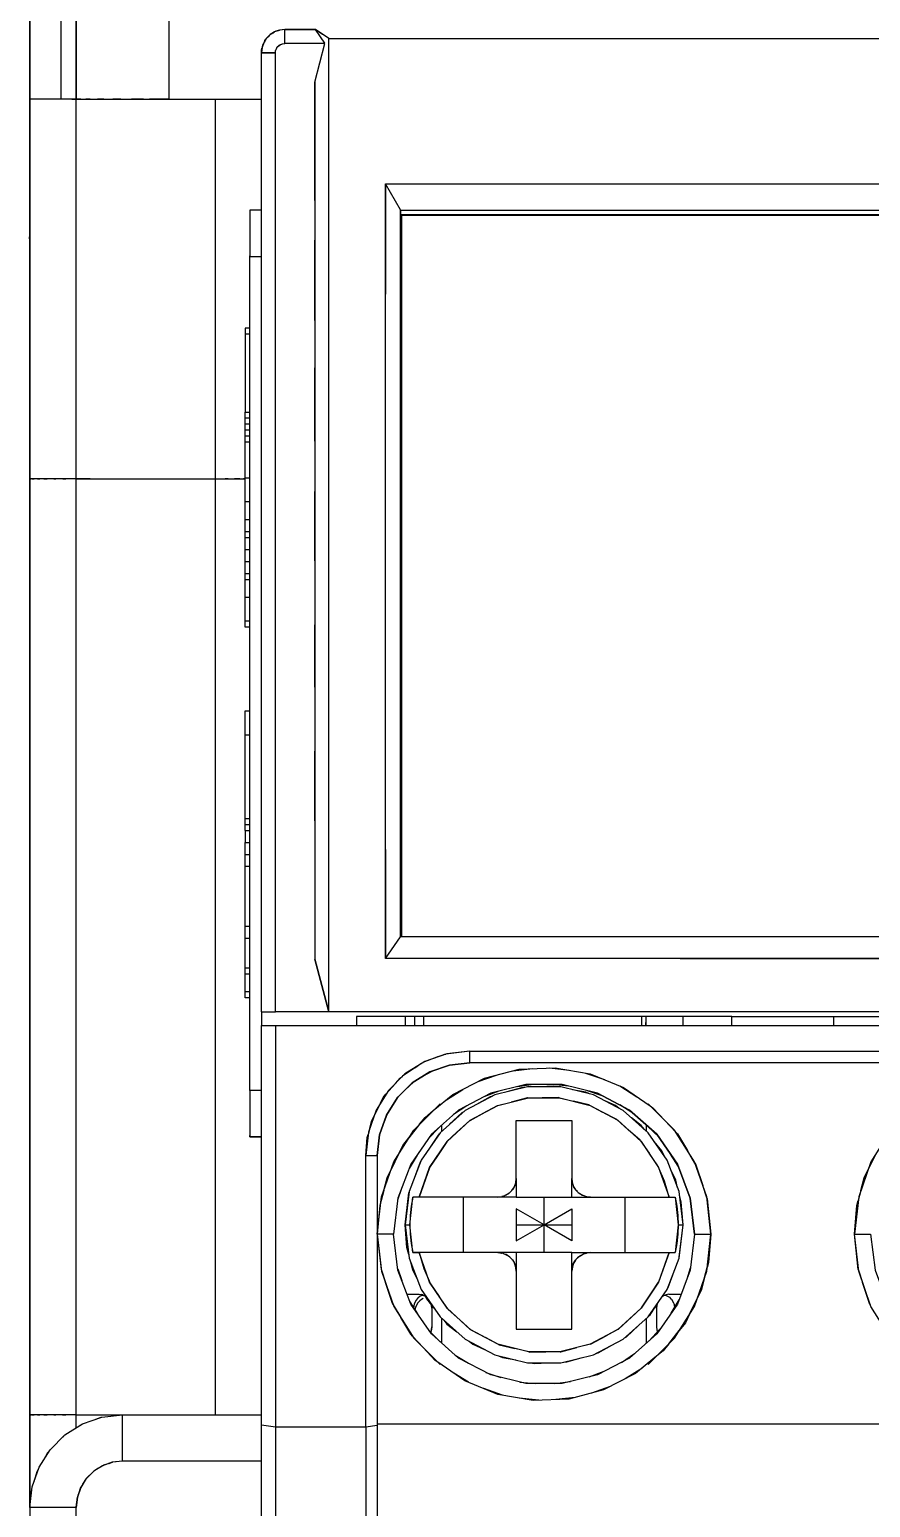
# Model space of a CAD drawing. Header units: millimetres. Extents: x 0 to 56.5, y 0 to 81.
# Drawn here: x 2.49 to 20.64, y 21.8 to 53.7 of the extents above; entities that cross this region are included whole.
import ezdxf

# ---------------------------------------------------------------- set-up
doc = ezdxf.new("R2010")
doc.units = ezdxf.units.MM

# ---------------------------------------------------------------- blocks, each defined once
blk = doc.blocks.new('CHINT_0cca9e6cfbf25816a24cd09b1f555f82_FACE_0')
at = {"color": 7, "linetype": 'CONTINUOUS', "true_color": 0x40d9ff}
for p, q in [((2.496, 52.2), (2.496, 55.073)), ((3.163, 54.811), (3.163, 52.2)), ((3.496, 54.782), (3.496, 52.2)), ((3.496, 52.2), (3.496, 54.718)), ((7.996, 53.7), (7.996, 53.7)), ((7.996, 53.654), (7.996, 53.654)), ((7.815, 53.283), (7.817, 53.288)), ((7.839, 53.323), (7.842, 53.327)), ((7.873, 53.357), (7.88, 53.362)), ((7.913, 53.381), (7.915, 53.382)), ((7.953, 53.395), (7.953, 53.395)), ((7.996, 53.543), (7.996, 53.543)), ((8.946, 50.925), (8.946, 53.508)), ((8.946, 53.508), (47.476, 53.508)), ((7.496, 53.2), (7.497, 53.206)), ((7.496, 32.5), (7.496, 53.2)), ((7.496, 53.2), (7.496, 53.2)), ((7.801, 53.243), (7.801, 53.245)), ((2.496, 52.2), (2.496, 52.2)), ((3.496, 52.2), (2.496, 52.2)), ((2.496, 52.2), (2.496, 44)), ((3.422, 52.2), (3.444, 52.2)), ((3.472, 52.2), (3.482, 52.2)), ((3.496, 52.2), (3.546, 52.2)), ((3.496, 52.2), (4.628, 52.2)), ((3.496, 44), (3.496, 52.2)), ((7.496, 49.8), (7.496, 52.2)), ((8.946, 48.305), (8.946, 50.925)), ((10.171, 50.367), (10.171, 47.989)), ((10.268, 50.2), (10.268, 50.2)), ((10.496, 49.768), (10.496, 49.8)), ((10.496, 49.779), (10.496, 49.8)), ((10.496, 49.8), (10.496, 49.8)), ((10.496, 48.094), (10.496, 49.514)), ((7.246, 48.8), (7.246, 48.813)), ((7.246, 48.8), (7.496, 48.8)), ((8.946, 45.659), (8.946, 48.305)), ((10.496, 47.114), (10.496, 47.926)), ((10.496, 46.379), (10.496, 46.783)), ((8.946, 43), (8.946, 45.659)), ((7.146, 45.445), (7.246, 45.445)), ((7.146, 45.316), (7.146, 45.445)), ((7.146, 45.316), (7.246, 45.316)), ((7.146, 45.187), (7.146, 45.316)), ((7.146, 45.058), (7.146, 45.316)), ((7.146, 45.187), (7.246, 45.187)), ((7.146, 45.058), (7.146, 45.187)), ((7.146, 44.929), (7.146, 45.058)), ((7.146, 45.058), (7.246, 45.058)), ((7.146, 44.8), (7.146, 44.929)), ((7.146, 44.929), (7.246, 44.929)), ((7.146, 44.8), (7.246, 44.8)), ((7.146, 44.026), (7.146, 44.8)), ((7.146, 44.026), (7.246, 44.026)), ((7.146, 43.51), (7.146, 44.026)), ((3.796, 44), (2.496, 44)), ((2.496, 23.8), (2.496, 44)), ((2.496, 44), (2.496, 23.8)), ((2.496, 39.668), (2.496, 44)), ((3.496, 44), (3.445, 44)), ((3.496, 23.8), (3.496, 44)), ((6.496, 44), (6.496, 23.8)), ((6.776, 44), (6.712, 44)), ((6.718, 44), (6.72, 44)), ((6.898, 44), (6.984, 44)), ((7.028, 44), (6.912, 44)), ((7.146, 43.51), (7.246, 43.51)), ((7.146, 43.123), (7.146, 43.51)), ((7.146, 43.123), (7.246, 43.123)), ((7.146, 42.865), (7.146, 43.123)), ((7.146, 42.735), (7.146, 42.865)), ((7.146, 42.606), (7.146, 42.865)), ((7.146, 42.865), (7.246, 42.865)), ((8.946, 40.342), (8.946, 43)), ((7.146, 42.735), (7.246, 42.735)), ((7.146, 42.477), (7.146, 42.735)), ((7.146, 42.219), (7.146, 42.477)), ((7.146, 42.477), (7.246, 42.477)), ((7.146, 41.961), (7.146, 42.219)), ((7.146, 42.219), (7.246, 42.219)), ((7.146, 41.961), (7.246, 41.961)), ((7.146, 41.832), (7.146, 41.961)), ((7.146, 41.832), (7.246, 41.832)), ((7.146, 41.445), (7.146, 41.832)), ((7.146, 41.445), (7.246, 41.445)), ((10.171, 40.778), (10.171, 40.778)), ((8.946, 37.698), (8.946, 40.342)), ((2.496, 29.662), (2.496, 39.668)), ((2.496, 39.668), (2.496, 39.668)), ((3.496, 39.668), (3.496, 39.668)), ((7.146, 38.994), (7.246, 38.994)), ((7.146, 38.477), (7.146, 38.994)), ((7.146, 38.994), (7.146, 38.994)), ((10.496, 38.942), (10.496, 38.984)), ((2.496, 38.5), (2.496, 38.5)), ((2.496, 38.5), (2.496, 38.5)), ((2.496, 38.5), (2.496, 38.5)), ((3.496, 38.5), (3.496, 38.5)), ((3.496, 38.5), (3.496, 38.5)), ((7.146, 38.477), (7.246, 38.477)), ((7.146, 36.671), (7.146, 38.477)), ((10.496, 37.149), (10.496, 38.48)), ((8.946, 35.079), (8.946, 37.698)), ((7.146, 36.671), (7.246, 36.671)), ((7.146, 36.542), (7.146, 36.671)), ((7.146, 36.542), (7.246, 36.542)), ((7.146, 36.413), (7.146, 36.542)), ((7.146, 36.413), (7.146, 36.155)), ((7.146, 36.413), (7.246, 36.413)), ((3.496, 36.235), (3.496, 36.235)), ((7.146, 35.897), (7.146, 36.155)), ((7.146, 36.155), (7.246, 36.155)), ((7.146, 35.897), (7.246, 35.897)), ((7.146, 35.639), (7.146, 35.897)), ((10.171, 36.001), (10.171, 33.65)), ((7.146, 35.639), (7.246, 35.639)), ((7.146, 34.348), (7.146, 35.639)), ((7.146, 34.348), (7.246, 34.348)), ((7.146, 34.09), (7.146, 34.348)), ((7.146, 34.219), (7.146, 34.348)), ((7.146, 33.445), (7.146, 34.09)), ((7.146, 34.09), (7.246, 34.09)), ((27.496, 34.114), (10.496, 34.114)), ((8.946, 32.5), (8.646, 33.638)), ((7.146, 33.445), (7.246, 33.445)), ((7.146, 33.316), (7.146, 33.445)), ((7.146, 33.316), (7.246, 33.316)), ((7.496, 32.5), (7.796, 32.5)), ((7.496, 32.5), (7.496, 32.2)), ((8.946, 32.5), (7.796, 32.5)), ((11.496, 32.5), (8.946, 32.5)), ((48.496, 32.5), (8.946, 32.5)), ((10.596, 32.4), (10.596, 32.2)), ((10.796, 32.4), (10.796, 32.2)), ((10.996, 32.4), (10.996, 32.2)), ((15.496, 32.5), (11.496, 32.5)), ((11.496, 32.5), (11.496, 32.5)), ((15.496, 32.5), (15.496, 32.5)), ((22.496, 32.5), (15.496, 32.5)), ((15.696, 32.4), (15.696, 32.2)), ((16.596, 32.2), (16.596, 32.4)), ((17.646, 32.4), (19.846, 32.4)), ((17.646, 32.2), (17.646, 32.4)), ((17.646, 32.4), (17.996, 32.4)), ((19.396, 32.4), (19.846, 32.4)), ((19.846, 32.4), (19.846, 32.2)), ((7.496, 32.2), (7.796, 32.2)), ((7.496, 23.574), (7.496, 32.2)), ((7.796, 32.2), (51.196, 32.2)), ((7.796, 32.2), (7.796, 23.534)), ((11.995, 31.65), (11.474, 31.586)), ((11.996, 31.65), (11.995, 31.65)), ((11.996, 31.65), (11.996, 31.65)), ((10.804, 31.291), (10.54, 31.106)), ((11.319, 31.532), (10.979, 31.401)), ((11.439, 31.311), (11.576, 31.353)), ((25.496, 31.4), (11.996, 31.4)), ((12.925, 31.224), (13.346, 31.272)), ((13.711, 31.287), (14.135, 31.239)), ((10.385, 30.95), (10.183, 30.717)), ((10.59, 30.805), (10.784, 30.985)), ((10.953, 31.092), (11.178, 31.219)), ((12.173, 30.992), (12.57, 31.131)), ((14.491, 31.177), (14.898, 31.034)), ((10.3, 30.435), (10.454, 30.668)), ((11.489, 30.601), (11.845, 30.824)), ((12.62, 30.782), (12.297, 30.662)), ((13.365, 30.926), (13.024, 30.882)), ((13.247, 30.64), (13.557, 30.643)), ((14.123, 30.893), (13.782, 30.926)), ((13.922, 30.643), (14.228, 30.57)), ((14.853, 30.684), (14.53, 30.793)), ((15.229, 30.899), (15.6, 30.666)), ((10.063, 30.525), (9.926, 30.252)), ((11.929, 30.469), (11.642, 30.279)), ((12.592, 30.474), (12.887, 30.55)), ((14.578, 30.482), (14.859, 30.335)), ((15.514, 30.312), (15.229, 30.487)), ((10.094, 29.98), (10.205, 30.284)), ((10.907, 30.07), (10.678, 29.78)), ((11.329, 30.002), (11.094, 29.755)), ((11.383, 30.049), (11.383, 29.918)), ((11.998, 30.153), (12.258, 30.295)), ((15.175, 30.166), (15.414, 29.954)), ((15.81, 29.918), (15.81, 30.049)), ((16.07, 29.796), (15.839, 30.023)), ((16.438, 29.901), (16.206, 30.149)), ((7.496, 29.8), (7.246, 29.8)), ((7.246, 29.8), (7.496, 29.8)), ((7.246, 29.8), (7.246, 29.8)), ((7.496, 23.8), (7.496, 29.8)), ((9.832, 29.985), (9.797, 29.852)), ((9.996, 29.402), (10.049, 29.853)), ((11.498, 29.698), (11.707, 29.89)), ((15.678, 29.715), (15.861, 29.447)), ((2.496, 24.786), (2.496, 29.662)), ((2.496, 29.662), (2.496, 29.662)), ((2.496, 29.662), (2.496, 29.662)), ((3.496, 29.581), (3.496, 29.581)), ((3.496, 29.423), (3.496, 29.423)), ((9.996, 29.4), (9.996, 23.567)), ((10.455, 29.425), (10.293, 29.092)), ((10.854, 29.406), (10.683, 29.117)), ((16.491, 29.164), (16.328, 29.422)), ((16.851, 29.229), (16.689, 29.502)), ((20.755, 29.425), (20.593, 29.092)), ((12.996, 28.9), (12.996, 28.5)), ((14.196, 28.5), (14.196, 28.9)), ((14.257, 28.69), (14.234, 28.732)), ((17.108, 28.482), (17.02, 28.748)), ((10.135, 28.639), (10.078, 28.424)), ((10.51, 28.662), (10.435, 28.429)), ((11.846, 28.5), (11.846, 27.3)), ((12.806, 28.561), (12.764, 28.538)), ((12.996, 28.5), (14.196, 28.5)), ((13.596, 27.9), (13.596, 28.5)), ((15.346, 27.3), (15.346, 28.5)), ((16.755, 28.451), (16.667, 28.702)), ((20.435, 28.639), (20.378, 28.424)), ((12.996, 27.9), (13.596, 27.9)), ((13.596, 27.9), (14.196, 27.9)), ((13.596, 27.3), (13.596, 27.9)), ((6.496, 27.6), (6.496, 27.6)), ((7.496, 27.6), (7.496, 27.6)), ((14.196, 27.3), (12.996, 27.3)), ((12.996, 27.3), (12.996, 26.9)), ((14.196, 26.9), (14.196, 27.3)), ((14.386, 27.239), (14.428, 27.262)), ((10.084, 26.918), (10.173, 26.652)), ((10.437, 26.949), (10.526, 26.698)), ((12.935, 27.11), (12.958, 27.068)), ((16.682, 26.738), (16.758, 26.971)), ((17.058, 26.761), (17.115, 26.976)), ((20.384, 26.918), (20.473, 26.652)), ((10.341, 26.171), (10.504, 25.898)), ((10.701, 26.236), (10.864, 25.978)), ((10.975, 26.387), (10.957, 26.393)), ((11.029, 26.361), (11.009, 26.373)), ((11.515, 26.085), (11.331, 26.353)), ((16.153, 26.355), (16.143, 26.348)), ((16.213, 26.385), (16.173, 26.369)), ((16.291, 26.4), (16.231, 26.392)), ((16.292, 26.4), (16.291, 26.4)), ((16.339, 25.994), (16.509, 26.283)), ((16.737, 25.975), (16.899, 26.308)), ((6.496, 26.1), (6.496, 26.1)), ((7.496, 26.1), (7.496, 26.1)), ((11.383, 25.882), (11.383, 25.351)), ((15.81, 25.351), (15.81, 25.882)), ((11.122, 25.604), (11.354, 25.377)), ((11.383, 25.7), (11.383, 25.7)), ((15.195, 25.647), (14.934, 25.505)), ((15.81, 25.7), (15.81, 25.7)), ((15.864, 25.398), (16.098, 25.645)), ((16.286, 25.33), (16.514, 25.62)), ((10.754, 25.499), (10.986, 25.251)), ((11.383, 25.4), (11.383, 25.4)), ((12.614, 25.318), (12.333, 25.465)), ((13.27, 25.157), (12.965, 25.23)), ((14.6, 25.326), (14.305, 25.25)), ((15.81, 25.4), (15.81, 25.4)), ((11.679, 25.088), (11.964, 24.913)), ((13.946, 25.16), (13.635, 25.157)), ((15.264, 24.931), (15.55, 25.121)), ((2.496, 22.66), (2.496, 24.786)), ((2.496, 24.786), (2.496, 24.786)), ((2.496, 24.786), (2.496, 24.786)), ((6.496, 24.6), (6.496, 24.6)), ((7.496, 24.6), (7.496, 24.6)), ((11.964, 24.501), (11.593, 24.734)), ((12.34, 24.716), (12.662, 24.607)), ((14.572, 24.618), (14.895, 24.738)), ((15.704, 24.799), (15.348, 24.576)), ((3.496, 24.285), (3.496, 24.285)), ((12.701, 24.223), (12.294, 24.366)), ((13.069, 24.507), (13.411, 24.474)), ((13.827, 24.474), (14.169, 24.518)), ((15.02, 24.408), (14.622, 24.269)), ((3.496, 24.006), (3.496, 24.006)), ((13.482, 24.113), (13.058, 24.161)), ((14.267, 24.176), (13.846, 24.128)), ((2.496, 21.801), (2.496, 23.8)), ((2.496, 23.8), (2.496, 1.5)), ((3.496, 23.91), (3.496, 23.91)), ((3.496, 23.8), (4.496, 23.8)), ((3.496, 23.519), (3.496, 23.8)), ((4.496, 23.8), (4.495, 23.8)), ((4.496, 23.8), (7.496, 23.8)), ((7.796, 23.534), (7.496, 23.574)), ((9.746, 23.534), (7.796, 23.534)), ((9.996, 23.567), (9.746, 23.534)), ((9.746, 23.534), (9.746, 19.322)), ((27.496, 23.6), (9.996, 23.6)), ((3.962, 22.638), (4.074, 22.705)), ((4.207, 22.752), (4.28, 22.776)), ((3.639, 22.304), (3.719, 22.428)), ((3.787, 22.496), (3.881, 22.587)), ((3.497, 21.803), (3.522, 22.024)), ((3.542, 22.082), (3.598, 22.238))]:
    blk.add_line(p, q, dxfattribs=at)
for points in [[(5.496, 58.107), (5.496, 52.2), (7.496, 52.2)], [(2.496, 52.2), (2.496, 55.073), (2.496, 54.882), (2.496, 54.121), (2.496, 53.904), (2.496, 53.134), (2.496, 52.371), (2.496, 52.2)], [(3.546, 52.2), (3.496, 52.2), (3.496, 54.782)], [(3.496, 54.718), (3.496, 52.2), (3.496, 52.2)], [(3.496, 54.718), (3.496, 54.279), (3.496, 54.121), (3.496, 53.287), (3.496, 53.134), (3.496, 52.311), (3.496, 52.2)], [(7.996, 53.4), (7.996, 53.7), (7.885, 53.687), (7.779, 53.65), (7.684, 53.591), (7.605, 53.512), (7.546, 53.417), (7.509, 53.311), (7.496, 53.2), (7.796, 53.2)], [(7.739, 53.625), (7.702, 53.604), (7.693, 53.596)], [(7.749, 53.631), (7.772, 53.647), (7.775, 53.648)], [(7.856, 53.677), (7.804, 53.662), (7.793, 53.655)], [(7.851, 53.676), (7.881, 53.687), (7.884, 53.687)], [(7.996, 53.7), (7.899, 53.69), (7.892, 53.688)], [(7.996, 53.4), (7.996, 53.4), (7.996, 53.7), (7.996, 53.7), (8.662, 53.7)], [(7.996, 53.7), (8.659, 53.7), (8.659, 53.7)], [(8.664, 53.7), (8.664, 53.7), (8.659, 53.7), (7.996, 53.7)], [(8.86, 53.406), (8.659, 53.7), (8.665, 53.7), (8.816, 53.597)], [(8.946, 53.508), (8.664, 53.7), (8.665, 53.7)], [(7.496, 53.2), (7.499, 53.25), (7.506, 53.299), (7.508, 53.308)], [(7.526, 53.361), (7.51, 53.316), (7.509, 53.312)], [(7.516, 53.334), (7.53, 53.382), (7.541, 53.402)], [(7.566, 53.449), (7.55, 53.425), (7.549, 53.422)], [(7.558, 53.437), (7.57, 53.461), (7.592, 53.491)], [(7.643, 53.55), (7.615, 53.523), (7.612, 53.518)], [(7.619, 53.527), (7.624, 53.534), (7.672, 53.581), (7.678, 53.585)], [(7.796, 53.2), (7.797, 53.22), (7.8, 53.24), (7.81, 53.273), (7.826, 53.305), (7.848, 53.334), (7.867, 53.352), (7.907, 53.379), (7.95, 53.395), (7.996, 53.4)], [(7.814, 53.281), (7.816, 53.287), (7.84, 53.325), (7.872, 53.356), (7.909, 53.38), (7.933, 53.388)], [(7.952, 53.395), (7.952, 53.395), (7.993, 53.4)], [(8.863, 53.402), (8.864, 53.4), (7.996, 53.4)], [(8.646, 50.007), (8.646, 50.137), (8.646, 52.562), (8.646, 52.562), (8.646, 52.562), (8.864, 53.4)], [(8.946, 32.5), (8.946, 32.5), (8.946, 35.079), (8.946, 37.698), (8.946, 40.342), (8.946, 43), (8.946, 45.659), (8.946, 48.305), (8.946, 50.925), (8.946, 53.508), (8.946, 53.508)], [(7.796, 32.5), (7.796, 53.2), (7.496, 53.2)], [(7.801, 53.243), (7.801, 53.245), (7.803, 53.25)], [(8.646, 52.562), (8.646, 49.894), (8.646, 47.19), (8.646, 44.466), (8.646, 41.734), (8.646, 39.01), (8.646, 36.306), (8.646, 33.638)], [(2.521, 52.2), (2.509, 52.2), (2.496, 52.2)], [(3.496, 44), (3.274, 44), (3.062, 44), (2.873, 44), (2.714, 44), (2.595, 44), (2.521, 44), (2.496, 44), (2.496, 52.2)], [(3.496, 52.2), (3.274, 52.2), (3.062, 52.2), (2.873, 52.2), (2.714, 52.2), (2.595, 52.2), (2.521, 52.2), (2.496, 52.2)], [(2.581, 52.2), (2.564, 52.2), (2.53, 52.2)], [(2.672, 52.2), (2.658, 52.2), (2.641, 52.2)], [(2.801, 52.2), (2.788, 52.2), (2.78, 52.2)], [(2.997, 52.2), (2.946, 52.2), (2.927, 52.2)], [(3.408, 52.2), (3.4, 52.2), (3.304, 52.2), (3.123, 52.2), (3.089, 52.2)], [(3.401, 52.2), (3.437, 52.2), (3.496, 52.2)], [(3.437, 52.2), (3.481, 52.2), (3.496, 52.2)], [(3.546, 52.2), (3.694, 52.2), (3.933, 52.2), (4.249, 52.2), (4.628, 52.2)], [(3.595, 52.2), (3.55, 52.2), (3.549, 52.2)], [(3.797, 52.2), (3.712, 52.2), (3.706, 52.2)], [(4.095, 52.2), (3.974, 52.2), (3.957, 52.2)], [(4.457, 52.2), (4.321, 52.2), (4.288, 52.2)], [(4.628, 52.2), (5.051, 52.2), (5.496, 52.2)], [(4.945, 52.2), (4.734, 52.2), (4.687, 52.2)], [(5.496, 52.2), (5.109, 52.2), (5.077, 52.2)], [(6.496, 52.2), (6.496, 44), (6.719, 44), (6.93, 44), (7.12, 44), (7.146, 44)], [(10.496, 49.8), (10.496, 49.807), (10.171, 50.367), (47.821, 50.367)], [(10.171, 33.65), (10.496, 34.114), (10.496, 36.694), (10.496, 39.305), (10.496, 41.935), (10.496, 44.571), (10.496, 47.199), (10.496, 49.807), (10.171, 50.367)], [(10.171, 33.65), (10.171, 33.65), (10.171, 36.001), (10.171, 38.38), (10.171, 40.778), (10.171, 43.185), (10.171, 45.592), (10.171, 47.989), (10.171, 50.367), (10.171, 50.367)], [(7.496, 49.8), (7.246, 49.8), (7.246, 49.778), (7.246, 49.776)], [(7.246, 49.8), (7.246, 49.775), (7.246, 49.701), (7.246, 49.582), (7.246, 49.423), (7.246, 49.234), (7.246, 49.023), (7.246, 48.8)], [(10.496, 49.8), (10.496, 49.807), (10.496, 47.36), (10.496, 47.276)], [(10.496, 49.8), (27.496, 49.8), (47.496, 49.8)], [(2.496, 49.476), (2.488, 49.261), (2.49, 49.224)], [(7.246, 49.751), (7.246, 49.71), (7.246, 49.705)], [(7.246, 49.637), (7.246, 49.592), (7.246, 49.586)], [(7.246, 49.495), (7.246, 49.432), (7.246, 49.428)], [(27.471, 49.687), (27.471, 49.703), (10.521, 49.703), (10.521, 49.687)], [(27.471, 49.687), (27.471, 49.687), (10.521, 49.687), (10.521, 49.687)], [(10.521, 49.687), (10.521, 47.018), (10.521, 44.329), (10.521, 41.634), (10.521, 38.947), (10.521, 36.28), (10.521, 34.114), (10.521, 36.06), (10.521, 36.176)], [(10.521, 49.687), (10.521, 47.934), (10.521, 47.314)], [(2.496, 49.127), (2.49, 49.224), (2.496, 49.184)], [(7.246, 49.294), (7.246, 49.239), (7.246, 49.237)], [(8.646, 47.423), (8.646, 47.683), (8.646, 49.157)], [(7.246, 49.071), (7.246, 49.024), (7.246, 49.023)], [(7.496, 30.8), (7.246, 30.8), (7.246, 48.8)], [(7.246, 47.252), (7.146, 47.252), (7.146, 47.123)], [(7.246, 47.123), (7.146, 47.123), (7.146, 45.445)], [(10.521, 46.735), (10.521, 46.171), (10.521, 45.275)], [(8.646, 44.812), (8.646, 45.21), (8.646, 46.395)], [(10.496, 44.727), (10.496, 44.894), (10.496, 46.428)], [(2.521, 44), (2.508, 44), (2.496, 44)], [(2.496, 44), (2.517, 44), (2.521, 44)], [(2.584, 44), (2.56, 44), (2.522, 44)], [(2.542, 44), (2.581, 44), (2.589, 44)], [(2.674, 44), (2.653, 44), (2.629, 44)], [(2.657, 44), (2.698, 44), (2.708, 44)], [(2.795, 44), (2.783, 44), (2.774, 44)], [(2.797, 44), (2.859, 44), (2.867, 44)], [(2.973, 44), (2.941, 44), (2.929, 44)], [(3.013, 44), (3.055, 44), (3.057, 44)], [(3.27, 44), (3.118, 44), (3.095, 44)], [(3.204, 44), (3.271, 44), (3.273, 44)], [(3.496, 44), (3.399, 44), (3.3, 44), (3.274, 44)], [(3.496, 44), (6.496, 44), (7.146, 44)], [(7.056, 44), (7.146, 44), (7.109, 44)], [(8.646, 42.236), (8.646, 42.735), (8.646, 43.729)], [(10.496, 42.184), (10.496, 42.422), (10.496, 43.712)], [(10.521, 43.874), (10.521, 43.431), (10.521, 42.403)], [(7.246, 40.929), (7.146, 40.929), (7.146, 41.445)], [(10.521, 41.319), (10.521, 40.963), (10.521, 39.751)], [(7.246, 40.8), (7.146, 40.8), (7.146, 40.929)], [(8.646, 39.504), (8.646, 39.987), (8.646, 40.851)], [(10.496, 39.501), (10.496, 39.685), (10.496, 40.672)], [(2.496, 38.538), (2.496, 38.649), (2.496, 38.828), (2.496, 39.066), (2.496, 39.35), (2.496, 39.668)], [(2.496, 39.668), (2.496, 39.408), (2.496, 39.375)], [(2.496, 39.291), (2.496, 39.168), (2.496, 39.124)], [(2.496, 38.967), (2.496, 38.888), (2.496, 38.862)], [(2.496, 38.737), (2.496, 38.676), (2.496, 38.666)], [(10.521, 38.738), (10.521, 38.504), (10.521, 37.024)], [(2.496, 38.579), (2.496, 38.544), (2.496, 38.542)], [(2.496, 38.5), (2.496, 38.538), (2.496, 38.5)], [(2.496, 33), (2.496, 33), (2.496, 38.5)], [(8.646, 36.621), (8.646, 37.252), (8.646, 38.121)], [(10.496, 34.114), (10.496, 35.534), (10.496, 36.964), (10.496, 37.942)], [(10.496, 36.367), (10.496, 36.299), (10.496, 36.269)], [(10.496, 36.167), (10.496, 36.049), (10.496, 34.114)], [(8.646, 36.012), (8.646, 35.437), (8.646, 33.638), (8.646, 33.638), (8.646, 33.638), (8.946, 32.5)], [(8.946, 32.5), (8.946, 32.5), (8.946, 35.079)], [(27.496, 33.65), (10.171, 33.65), (10.496, 34.114)], [(16.534, 33.65), (27.496, 33.65), (29.406, 33.65)], [(7.246, 32.929), (7.146, 32.929), (7.146, 33.316)], [(7.246, 32.8), (7.146, 32.8), (7.146, 32.929)], [(17.646, 32.4), (9.546, 32.4), (9.546, 32.2)], [(15.796, 32.388), (15.796, 32.4), (15.796, 32.278), (15.796, 32.2), (15.796, 32.262), (15.796, 32.27)], [(19.846, 32.4), (27.946, 32.4), (27.946, 32.2)], [(9.746, 29.4), (9.996, 29.4), (10.046, 29.845), (10.194, 30.268), (10.433, 30.647), (10.749, 30.964), (11.128, 31.202), (11.551, 31.35), (11.996, 31.4), (11.996, 31.65), (11.496, 31.594), (11.02, 31.427), (10.593, 31.159), (10.237, 30.803), (9.969, 30.376), (9.803, 29.901), (9.746, 29.4)], [(11.319, 31.532), (11.454, 31.584), (11.474, 31.586)], [(11.996, 31.65), (25.496, 31.65), (25.496, 31.65)], [(11.996, 31.4), (11.551, 31.35), (11.128, 31.202), (10.749, 30.964), (10.433, 30.647), (10.194, 30.268), (10.046, 29.845), (9.996, 29.4)], [(10.804, 31.291), (10.937, 31.385), (10.979, 31.401)], [(11.204, 30.366), (11.623, 30.711), (12.312, 31.063), (13.06, 31.26), (13.833, 31.292), (14.594, 31.159), (15.31, 30.866), (15.888, 30.467)], [(10.385, 30.95), (10.486, 31.067), (10.54, 31.106)], [(7.246, 30.8), (7.246, 30.577), (7.246, 30.366), (7.246, 30.177), (7.246, 30.018), (7.246, 29.899), (7.246, 29.825)], [(7.246, 30.8), (7.246, 30.589), (7.246, 30.583)], [(12.444, 30.739), (11.75, 30.375), (11.164, 29.855), (10.719, 29.21), (10.441, 28.478), (10.346, 27.7), (9.996, 27.7), (10.087, 28.501), (10.353, 29.262), (10.782, 29.945), (11.352, 30.515)], [(10.063, 30.525), (10.125, 30.649), (10.183, 30.717)], [(16.846, 27.7), (16.752, 28.478), (16.474, 29.21), (16.029, 29.855), (15.442, 30.375), (14.749, 30.739), (13.988, 30.926), (13.204, 30.926), (12.444, 30.739), (11.75, 30.375), (11.164, 29.855), (10.719, 29.21), (10.441, 28.478), (10.346, 27.7)], [(16.491, 27.9), (16.596, 27.9), (16.509, 28.618), (16.253, 29.294), (15.842, 29.889), (15.3, 30.369), (14.66, 30.705), (13.958, 30.878), (13.235, 30.878), (12.532, 30.705), (11.892, 30.369), (11.351, 29.889), (10.94, 29.294), (10.683, 28.618), (10.596, 27.9), (10.701, 27.9)], [(10.898, 28.5), (11.125, 29.138), (11.501, 29.702), (12.003, 30.158), (12.6, 30.478), (13.257, 30.643), (13.935, 30.643), (14.592, 30.478), (15.19, 30.158), (15.691, 29.702), (16.067, 29.138), (16.294, 28.5)], [(12.485, 30.68), (12.431, 30.665), (12.135, 30.496)], [(13.172, 30.863), (13.106, 30.86), (12.795, 30.77)], [(13.247, 30.64), (13.236, 30.64), (12.887, 30.55)], [(13.883, 30.878), (13.807, 30.893), (13.499, 30.878)], [(13.922, 30.643), (13.91, 30.646), (13.557, 30.643)], [(14.578, 30.725), (14.497, 30.762), (14.208, 30.816)], [(14.749, 30.739), (15.442, 30.375), (16.029, 29.855), (16.474, 29.21), (16.752, 28.478), (16.846, 27.7), (17.196, 27.7), (17.106, 28.501), (16.84, 29.262), (16.411, 29.945), (15.841, 30.515)], [(7.246, 30.509), (7.246, 30.386), (7.246, 30.377)], [(10.907, 30.07), (11.026, 30.22), (11.204, 30.366)], [(11.86, 30.34), (11.821, 30.318), (11.556, 30.071)], [(12.592, 30.474), (12.584, 30.472), (12.258, 30.295)], [(14.578, 30.482), (14.565, 30.488), (14.228, 30.57)], [(15.175, 30.166), (15.163, 30.177), (14.859, 30.335)], [(15.216, 30.413), (15.137, 30.474), (14.881, 30.589)], [(15.888, 30.467), (15.947, 30.427), (16.206, 30.149)], [(21.652, 30.515), (21.082, 29.945), (20.653, 29.262), (20.387, 28.501), (20.296, 27.7)], [(7.246, 30.264), (7.246, 30.189), (7.246, 30.183)], [(7.246, 30.09), (7.246, 30.025), (7.246, 30.022)], [(9.832, 29.985), (9.877, 30.155), (9.926, 30.252)], [(11.998, 30.153), (11.991, 30.15), (11.707, 29.89)], [(12.996, 28.9), (12.996, 30.15), (14.196, 30.15), (14.196, 28.9)], [(15.763, 29.959), (15.693, 30.045), (15.481, 30.209)], [(7.246, 29.937), (7.246, 29.902), (7.246, 29.901)], [(7.246, 29.842), (7.246, 29.825), (7.246, 29.825)], [(7.246, 29.8), (7.246, 29.825), (7.246, 29.8)], [(9.746, 29.4), (9.779, 29.782), (9.797, 29.852)], [(10.455, 29.425), (10.547, 29.613), (10.678, 29.78)], [(11.332, 29.862), (11.307, 29.839), (11.091, 29.513)], [(11.498, 29.698), (11.495, 29.695), (11.279, 29.369)], [(15.678, 29.715), (15.667, 29.73), (15.414, 29.954)], [(16.187, 29.39), (16.135, 29.499), (15.974, 29.698)], [(16.438, 29.901), (16.475, 29.862), (16.689, 29.502)], [(9.746, 23.534), (9.746, 29.4), (9.746, 29.4)], [(11.279, 29.369), (11.124, 29.135), (11.123, 29.133), (10.898, 28.5)], [(16.078, 29.108), (16.059, 29.15), (16.049, 29.174), (15.861, 29.447)], [(10.135, 28.639), (10.208, 28.917), (10.293, 29.092)], [(10.932, 29.273), (10.919, 29.254), (10.769, 28.843)], [(16.294, 28.5), (16.194, 28.844), (16.078, 29.108)], [(16.478, 28.699), (16.437, 28.865), (16.332, 29.085)], [(16.851, 29.229), (16.87, 29.197), (17.02, 28.748)], [(20.435, 28.639), (20.508, 28.917), (20.593, 29.092)], [(12.978, 28.786), (12.966, 28.745), (12.92, 28.663), (12.91, 28.652)], [(12.936, 28.691), (12.953, 28.717), (12.958, 28.731)], [(12.958, 28.731), (12.985, 28.806), (12.996, 28.9)], [(12.996, 28.9), (12.988, 28.82), (12.986, 28.813)], [(14.196, 28.9), (14.204, 28.821), (14.226, 28.746), (14.234, 28.732)], [(14.215, 28.785), (14.207, 28.805), (14.207, 28.812)], [(14.281, 28.654), (14.24, 28.716), (14.228, 28.748)], [(10.078, 28.424), (10.049, 28.315), (9.996, 27.7), (10.078, 26.938), (10.084, 26.918)], [(10.674, 27.263), (10.636, 27.412), (10.596, 27.9), (10.678, 28.594), (10.682, 28.606)], [(10.764, 27.3), (10.701, 27.9), (10.764, 28.5)], [(10.898, 28.5), (10.764, 28.5), (10.729, 28.302), (10.708, 28.101), (10.701, 27.9)], [(12.996, 28.5), (12.596, 28.5), (10.898, 28.5), (10.764, 28.5), (10.764, 28.5)], [(12.596, 28.5), (12.675, 28.508), (12.75, 28.53), (12.764, 28.538)], [(12.711, 28.518), (12.692, 28.511), (12.684, 28.51)], [(12.842, 28.585), (12.78, 28.544), (12.748, 28.532)], [(12.806, 28.561), (12.833, 28.576), (12.901, 28.639), (12.936, 28.691)], [(12.878, 28.618), (12.857, 28.595), (12.844, 28.586)], [(14.196, 28.5), (14.596, 28.5), (16.294, 28.5), (16.428, 28.5), (16.428, 28.5)], [(14.257, 28.69), (14.272, 28.664), (14.335, 28.595), (14.388, 28.56)], [(14.314, 28.618), (14.291, 28.639), (14.283, 28.652)], [(14.483, 28.518), (14.441, 28.53), (14.36, 28.576), (14.348, 28.587)], [(14.388, 28.56), (14.413, 28.543), (14.428, 28.538)], [(14.428, 28.538), (14.502, 28.511), (14.596, 28.5)], [(14.596, 28.5), (14.517, 28.508), (14.509, 28.51)], [(16.428, 28.5), (16.491, 27.9), (16.428, 27.3)], [(16.428, 28.5), (16.463, 28.302), (16.484, 28.101), (16.491, 27.9)], [(16.511, 27.194), (16.515, 27.206), (16.596, 27.9), (16.556, 28.388), (16.519, 28.537)], [(17.108, 28.482), (17.115, 28.462), (17.196, 27.7), (17.143, 27.085), (17.115, 26.976)], [(20.384, 26.918), (20.378, 26.938), (20.296, 27.7), (20.349, 28.315), (20.378, 28.424)], [(13.596, 27.9), (12.996, 28.243), (12.996, 27.557), (13.596, 27.9)], [(13.596, 27.9), (14.196, 28.243), (14.196, 27.557), (13.596, 27.9)], [(10.596, 27.9), (10.683, 27.182), (10.94, 26.506), (11.351, 25.911), (11.892, 25.431), (12.532, 25.095), (13.235, 24.922), (13.958, 24.922), (14.66, 25.095), (15.3, 25.431), (15.842, 25.911), (16.253, 26.506), (16.509, 27.182), (16.596, 27.9)], [(10.701, 27.9), (10.708, 27.699), (10.729, 27.498), (10.764, 27.3), (10.898, 27.3)], [(16.491, 27.9), (16.484, 27.699), (16.463, 27.498), (16.428, 27.3)], [(9.996, 27.7), (10.087, 26.899), (10.353, 26.138), (10.782, 25.455), (11.352, 24.885)], [(16.846, 27.7), (16.752, 26.922), (16.474, 26.19), (16.029, 25.545), (15.442, 25.025), (14.749, 24.661), (13.988, 24.474), (13.204, 24.474), (12.444, 24.661), (11.75, 25.025), (11.164, 25.545), (10.719, 26.19), (10.441, 26.922), (10.346, 27.7)], [(15.442, 25.025), (14.749, 24.661), (13.988, 24.474), (13.204, 24.474), (12.444, 24.661), (11.75, 25.025), (11.164, 25.545), (10.719, 26.19), (10.441, 26.922), (10.346, 27.7)], [(15.841, 24.885), (16.411, 25.455), (16.84, 26.138), (17.106, 26.899), (17.196, 27.7)], [(16.846, 27.7), (16.752, 26.922), (16.474, 26.19), (16.029, 25.545)], [(21.652, 24.885), (21.082, 25.455), (20.653, 26.138), (20.387, 26.899), (20.296, 27.7), (20.646, 27.7), (20.741, 26.922), (21.019, 26.19), (21.464, 25.545), (22.05, 25.025), (22.744, 24.661), (23.504, 24.474), (24.288, 24.474), (25.049, 24.661), (25.742, 25.025), (26.329, 25.545), (26.774, 26.19), (27.052, 26.922), (27.146, 27.7), (27.496, 27.7), (27.406, 26.899), (27.14, 26.138), (26.711, 25.455), (26.141, 24.885)], [(12.996, 27.3), (12.596, 27.3), (10.898, 27.3), (10.764, 27.3), (10.764, 27.3)], [(10.898, 27.3), (10.999, 26.956), (11.115, 26.692), (11.133, 26.65)], [(16.294, 27.3), (16.067, 26.662), (15.691, 26.098), (15.19, 25.642), (14.592, 25.322), (13.935, 25.157), (13.257, 25.157), (12.6, 25.322), (12.003, 25.642), (11.501, 26.098), (11.125, 26.662), (10.898, 27.3)], [(12.596, 27.3), (12.676, 27.292), (12.684, 27.29)], [(12.765, 27.262), (12.69, 27.289), (12.596, 27.3)], [(12.71, 27.282), (12.751, 27.27), (12.833, 27.224), (12.844, 27.213)], [(12.805, 27.24), (12.779, 27.257), (12.765, 27.262)], [(12.935, 27.11), (12.921, 27.136), (12.857, 27.205), (12.805, 27.24)], [(12.878, 27.182), (12.901, 27.161), (12.91, 27.148)], [(12.911, 27.146), (12.953, 27.084), (12.964, 27.052)], [(14.196, 27.3), (14.596, 27.3), (16.294, 27.3), (16.428, 27.3), (16.428, 27.3)], [(14.214, 27.014), (14.227, 27.055), (14.272, 27.137), (14.283, 27.148)], [(14.386, 27.239), (14.36, 27.224), (14.291, 27.161), (14.257, 27.109)], [(14.314, 27.182), (14.335, 27.205), (14.348, 27.214)], [(14.35, 27.215), (14.413, 27.256), (14.444, 27.268)], [(14.596, 27.3), (14.518, 27.292), (14.442, 27.27), (14.428, 27.262)], [(14.481, 27.282), (14.501, 27.289), (14.508, 27.29)], [(15.913, 26.431), (16.068, 26.665), (16.07, 26.667), (16.294, 27.3)], [(10.714, 27.101), (10.756, 26.935), (10.861, 26.715)], [(12.996, 26.9), (12.989, 26.979), (12.966, 27.054), (12.958, 27.068)], [(12.978, 27.015), (12.985, 26.995), (12.986, 26.988)], [(12.996, 26.9), (12.996, 25.65), (14.196, 25.65), (14.196, 26.9)], [(14.234, 27.069), (14.207, 26.994), (14.196, 26.9)], [(14.196, 26.9), (14.204, 26.98), (14.206, 26.987)], [(14.257, 27.109), (14.239, 27.083), (14.234, 27.069)], [(16.261, 26.527), (16.273, 26.546), (16.424, 26.957)], [(10.341, 26.171), (10.322, 26.203), (10.173, 26.652)], [(11.133, 26.65), (11.144, 26.626), (11.331, 26.353)], [(17.058, 26.761), (16.984, 26.483), (16.899, 26.308)], [(20.641, 26.171), (20.622, 26.203), (20.473, 26.652)], [(10.639, 26.4), (10.901, 26.4), (10.953, 26.394), (10.957, 26.393)], [(10.983, 26.384), (10.923, 26.357), (10.873, 26.32), (10.863, 26.309), (10.827, 26.265), (10.79, 26.185), (10.779, 26.112)], [(10.984, 26.312), (10.948, 26.289), (10.916, 26.262), (10.874, 26.217), (10.842, 26.168), (10.819, 26.115), (10.808, 26.068)], [(10.901, 26.4), (10.901, 26.4), (10.961, 26.392), (11.017, 26.37), (11.029, 26.362)], [(10.975, 26.387), (11.003, 26.377), (11.009, 26.373)], [(11.006, 26.41), (11.058, 26.301), (11.218, 26.102)], [(11.17, 26.1), (11.17, 26.1), (11.163, 26.167), (11.161, 26.174)], [(11.161, 26.173), (11.162, 26.169), (11.17, 26.1)], [(15.485, 25.91), (15.694, 26.102), (15.698, 26.105), (15.913, 26.431)], [(15.86, 25.938), (15.885, 25.961), (16.102, 26.287)], [(16.036, 26.189), (16.03, 26.167), (16.023, 26.1), (16.023, 26.1)], [(16.023, 26.1), (16.028, 26.158), (16.036, 26.188)], [(16.292, 26.4), (16.232, 26.392), (16.175, 26.37), (16.144, 26.349)], [(16.153, 26.355), (16.17, 26.368), (16.173, 26.369)], [(16.209, 26.383), (16.22, 26.381), (16.257, 26.363), (16.263, 26.361), (16.3, 26.336), (16.326, 26.313), (16.345, 26.293), (16.392, 26.215), (16.397, 26.202), (16.404, 26.178)], [(16.213, 26.385), (16.23, 26.392), (16.231, 26.392)], [(16.292, 26.4), (16.292, 26.4), (16.554, 26.4)], [(16.404, 26.178), (16.408, 26.163), (16.412, 26.137), (16.414, 26.121)], [(16.404, 26.178), (16.407, 26.167), (16.412, 26.117)], [(10.754, 25.499), (10.718, 25.538), (10.504, 25.898)], [(11.17, 26.1), (11.17, 25.7), (11.165, 25.642), (11.149, 25.586), (11.147, 25.581)], [(11.43, 25.841), (11.499, 25.755), (11.711, 25.591)], [(11.515, 26.085), (11.525, 26.07), (11.778, 25.846)], [(11.778, 25.846), (12.017, 25.634), (12.03, 25.623), (12.333, 25.465)], [(15.195, 25.647), (15.201, 25.65), (15.485, 25.91)], [(16.023, 26.1), (16.023, 25.7), (16.03, 25.631), (16.044, 25.588)], [(16.737, 25.975), (16.646, 25.787), (16.514, 25.62)], [(11.146, 25.581), (11.163, 25.633), (11.17, 25.7), (11.17, 25.7)], [(15.333, 25.46), (15.372, 25.482), (15.637, 25.729)], [(16.023, 25.7), (16.023, 25.7), (16.03, 25.633), (16.044, 25.588)], [(11.304, 24.933), (11.246, 24.973), (10.986, 25.251)], [(11.976, 25.387), (12.055, 25.326), (12.311, 25.211)], [(12.614, 25.318), (12.627, 25.312), (12.965, 25.23)], [(13.946, 25.16), (13.956, 25.16), (14.305, 25.25)], [(14.6, 25.326), (14.609, 25.328), (14.934, 25.505)], [(14.708, 25.12), (14.761, 25.135), (15.058, 25.304)], [(16.286, 25.33), (16.167, 25.18), (15.989, 25.034)], [(15.989, 25.034), (15.569, 24.689), (14.88, 24.337), (14.132, 24.14), (13.36, 24.108), (12.598, 24.241), (11.882, 24.534), (11.304, 24.933)], [(12.615, 25.075), (12.696, 25.038), (12.984, 24.984)], [(13.27, 25.157), (13.282, 25.154), (13.635, 25.157)], [(13.309, 24.922), (13.385, 24.907), (13.693, 24.922)], [(14.02, 24.937), (14.087, 24.94), (14.397, 25.03)], [(2.496, 23.8), (2.521, 23.8), (2.496, 23.8)], [(4.496, 22.8), (4.274, 22.775), (4.062, 22.701), (3.873, 22.582), (3.714, 22.423), (3.595, 22.234), (3.521, 22.023), (3.496, 21.8), (2.496, 21.8), (2.546, 22.245), (2.694, 22.668), (2.933, 23.047), (3.249, 23.364), (3.628, 23.602), (4.051, 23.75), (4.496, 23.8)], [(2.496, 23.8), (2.517, 23.8), (2.521, 23.8)], [(3.496, 23.8), (3.274, 23.8), (3.062, 23.8), (2.873, 23.8), (2.714, 23.8), (2.595, 23.8), (2.521, 23.8)], [(2.541, 23.8), (2.581, 23.8), (2.589, 23.8)], [(2.657, 23.8), (2.698, 23.8), (2.708, 23.8)], [(2.797, 23.8), (2.859, 23.8), (2.867, 23.8)], [(3.011, 23.8), (3.055, 23.8), (3.057, 23.8)], [(3.201, 23.8), (3.271, 23.8), (3.273, 23.8)], [(3.496, 23.52), (3.496, 23.8), (3.496, 23.8)], [(3.917, 23.703), (4.036, 23.746), (4.043, 23.747)], [(7.496, 22.8), (4.496, 22.8), (4.496, 23.8)], [(3.092, 23.206), (3.204, 23.326), (3.228, 23.342)], [(3.462, 23.497), (3.595, 23.585), (3.612, 23.592)], [(7.796, 23.534), (7.796, 20.022), (7.496, 20.1), (7.496, 23.574)], [(9.996, 23.567), (9.996, 19.469), (9.746, 19.322)], [(2.805, 22.843), (2.884, 22.984), (2.911, 23.012)], [(2.496, 22.66), (2.496, 22.771), (2.496, 22.889), (2.496, 22.89)], [(2.496, 22.66), (2.496, 22.459), (2.496, 22.433)], [(2.496, 21.8), (2.496, 22.104), (2.496, 22.416), (2.496, 22.66)], [(4.206, 22.751), (4.084, 22.711), (4.074, 22.705)], [(4.496, 22.8), (4.286, 22.778), (4.28, 22.776)], [(2.496, 22.344), (2.496, 22.207), (2.496, 22.157)], [(2.586, 22.358), (2.653, 22.575), (2.677, 22.618)], [(3.787, 22.496), (3.723, 22.434), (3.719, 22.428)], [(3.962, 22.638), (3.887, 22.593), (3.881, 22.587)], [(2.496, 21.8), (2.535, 22.193), (2.544, 22.221)], [(3.541, 22.08), (3.522, 22.026), (3.522, 22.024)], [(3.639, 22.303), (3.599, 22.241), (3.598, 22.238)], [(2.496, 21.921), (2.496, 21.813), (2.496, 21.8)], [(2.496, 4.2), (3.496, 4.2), (3.496, 21.8)]]:
    blk.add_lwpolyline(points, dxfattribs=at)
blk = doc.blocks.new('CHINT_0cca9e6cfbf25816a24cd09b1f555f82')
at = {"true_color": 0x40d9ff}
blk.add_blockref('CHINT_0cca9e6cfbf25816a24cd09b1f555f82_FACE_0', (0, 0), dxfattribs=at)

msp = doc.modelspace()

# ---------------------------------------------------------------- block references
at = {"true_color": 0x40d9ff}
msp.add_blockref('CHINT_0cca9e6cfbf25816a24cd09b1f555f82', (0, 0), dxfattribs=at)

doc.saveas('drawing.dxf')
